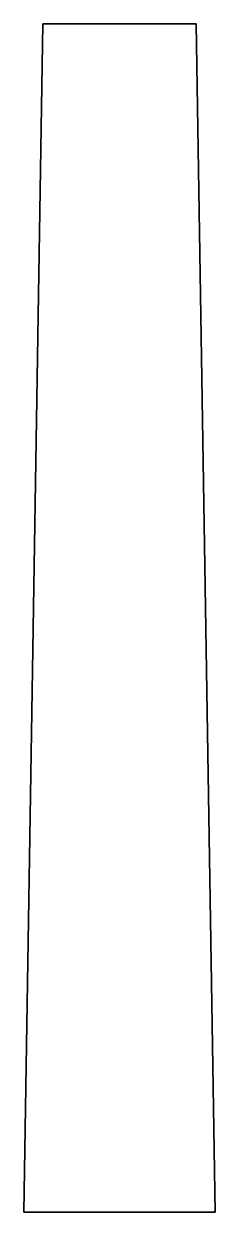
# Model space of a CAD drawing. Extents: x -0.1 to 0.1, y 0 to 1.24.
import ezdxf

# ---------------------------------------------------------------- set-up
doc = ezdxf.new("R2010")
doc.units = 0
doc.layers.add('SUPPORT2', color=5, linetype='CONTINUOUS')

msp = doc.modelspace()

# ---------------------------------------------------------------- linework, layer by layer
at = {"layer": 'SUPPORT2'}
for points in [[(0.08, 1.24, 0.76), (-0.08, 1.24, 0.76), (-0.1, 0, 0.76), (0.1, 0, 0.76)], [(-0.1, 0, 0.51), (-0.08, 1.24, 0.51), (0.08, 1.24, 0.51), (0.1, 0, 0.51)], [(-0.1, 0, 0.76), (-0.08, 1.24, 0.76), (-0.08, 1.24, 0.51), (-0.1, 0, 0.51)], [(0.08, 1.24, 0.51), (-0.08, 1.24, 0.51), (-0.08, 1.24, 0.76), (0.08, 1.24, 0.76)], [(0.1, 0, 0.51), (0.08, 1.24, 0.51), (0.08, 1.24, 0.76), (0.1, 0, 0.76)], [(0.1, 0, 0.76), (-0.1, 0, 0.76), (-0.1, 0, 0.51), (0.1, 0, 0.51)]]:
    msp.add_3dface(points, dxfattribs=at)

doc.saveas('drawing.dxf')
